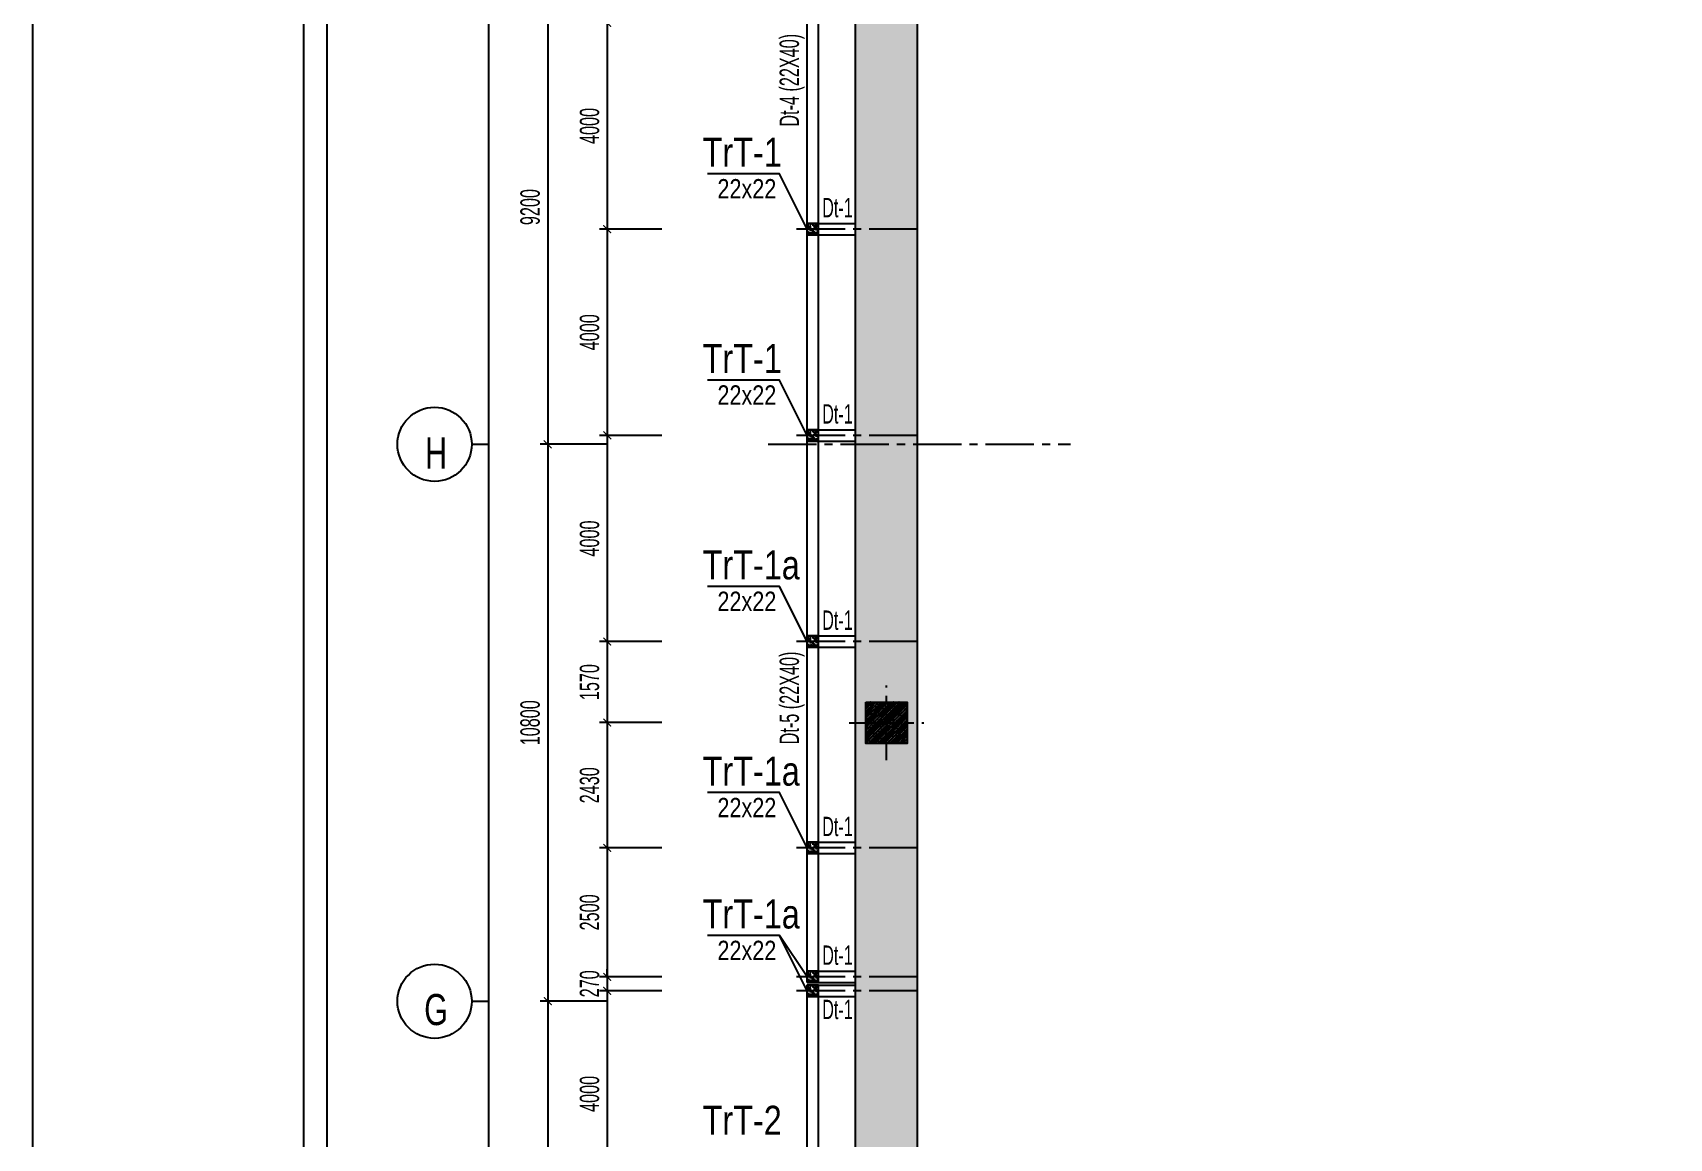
# Model space of a CAD drawing. Extents: x 195594 to 457145, y -254194 to -165094.
# Drawn here: x 195594 to 227324, y -207179 to -185741 of the extents above; entities that cross this region are included whole.
import ezdxf
from ezdxf.enums import TextEntityAlignment as Align

# ---------------------------------------------------------------- set-up
doc = ezdxf.new("R2010")
doc.units = 0
doc.header["$LTSCALE"] = 0.5
doc.header["$MEASUREMENT"] = 0
doc.linetypes.add('CENTER2', pattern=[1.125, 0.75, -0.125, 0.125, -0.125])
doc.layers.get('0').update_dxf_attribs({"linetype": 'CONTINUOUS'})
doc.layers.get('Defpoints').update_dxf_attribs({"linetype": 'CONTINUOUS'})
for name, color, linetype in [('CDC -TEXT KHUNG', 7, 'CONTINUOUS'), ('CDC-KHUNGTEN', 7, 'CONTINUOUS'), ('CDC.01.AXIS', 160, 'CENTER2'), ('CDC.02.DIM', 1, 'CONTINUOUS'), ('CDC.03.BORDER', 3, 'CONTINUOUS'), ('CDC.06.TEXT', 2, 'CONTINUOUS'), ('CDC.10.HATCH', 9, 'CONTINUOUS'), ('CDC.11.NOTE', 8, 'CONTINUOUS')]:
    doc.layers.add(name, color=color, linetype=linetype)
doc.layers.add('Tpl_Bound', color=1, linetype='CONTINUOUS', plot=False)
doc.styles.add('ARIAL', font='arial.ttf', dxfattribs={"width": 0.6})
doc.dimstyles.new('150', dxfattribs={"dimscale": 150, "dimtxt": 2.5, "dimasz": 1, "dimexe": 1, "dimexo": 0, "dimgap": 1, "dimtad": 1, "dimdec": 0, "dimdsep": 46, "dimtxsty": 'ARIAL', "dimblk": 'ARCHTICK', "dimcen": 1, "dimdle": 1, "dimclrd": 1, "dimclre": 1, "dimclrt": 2, "dimadec": 0, "dimazin": 0, "dimtfac": 0.00072, "dimtdec": 0, "dimtix": 1, "dimtmove": 2, "dimatfit": 3, "dimldrblk": 'ARCHTICK', "dimfxl": 1, "dimtolj": 1, "dimarcsym": 0})

# ---------------------------------------------------------------- blocks, each defined once
blk = doc.blocks.new('_ARCHTICK')
at = {"color": 0, "linetype": 'ByBlock', "const_width": 0.15}
blk.add_lwpolyline([(-0.5, -0.5), (0.5, 0.5)], dxfattribs=at)
blk = doc.blocks.new('*D195')
at = {"layer": 'CDC.02.DIM', "color": 1, "lineweight": -2, "transparency": 16777216}
for p, q in [((206733, -184522), (205430, -184522)), ((205580, -184372), (205580, -193872)), ((206733, -193722), (205430, -193722))]:
    blk.add_line(p, q, dxfattribs=at)
at = {"layer": 'Defpoints', "color": 0, "transparency": 16777216}
for p in [(206733, -184522), (205580, -193722), (206733, -193722)]:
    blk.add_point(p, dxfattribs=at)
at = {"layer": 'CDC.02.DIM', "color": 1, "lineweight": -2, "transparency": 16777216, "xscale": 150, "yscale": 150, "zscale": 150}
for p, rotation in [((205580, -184522), 90), ((205580, -193722), 270)]:
    blk.add_blockref('_ARCHTICK', p, dxfattribs=dict(at, rotation=rotation))
at = {"layer": 'CDC.02.DIM', "color": 2, "transparency": 16777216, "insert": (205239, -189122), "char_height": 375, "attachment_point": 5, "rotation": 90, "style": 'ARIAL'}
blk.add_mtext('\\A1;9200', dxfattribs=at)
blk = doc.blocks.new('*D196')
at = {"layer": 'CDC.02.DIM', "color": 1, "lineweight": -2, "transparency": 16777216}
for p, q in [((206733, -193722), (205430, -193722)), ((205580, -193572), (205580, -204672)), ((206733, -204522), (205430, -204522))]:
    blk.add_line(p, q, dxfattribs=at)
at = {"layer": 'Defpoints', "color": 0, "transparency": 16777216}
for p in [(206733, -193722), (205580, -204522), (206733, -204522)]:
    blk.add_point(p, dxfattribs=at)
at = {"layer": 'CDC.02.DIM', "color": 1, "lineweight": -2, "transparency": 16777216, "xscale": 150, "yscale": 150, "zscale": 150}
for p, rotation in [((205580, -193722), 90), ((205580, -204522), 270)]:
    blk.add_blockref('_ARCHTICK', p, dxfattribs=dict(at, rotation=rotation))
at = {"layer": 'CDC.02.DIM', "color": 2, "transparency": 16777216, "insert": (205239, -199122), "char_height": 375, "attachment_point": 5, "rotation": 90, "style": 'ARIAL'}
blk.add_mtext('\\A1;10800', dxfattribs=at)
blk = doc.blocks.new('*D197')
at = {"layer": 'CDC.02.DIM', "color": 1, "lineweight": -2, "transparency": 16777216}
for p, q in [((206733, -204522), (205430, -204522)), ((205580, -204372), (205580, -213072)), ((206733, -212922), (205430, -212922))]:
    blk.add_line(p, q, dxfattribs=at)
at = {"layer": 'Defpoints', "color": 0, "transparency": 16777216}
for p in [(206733, -204522), (205580, -212922), (206733, -212922)]:
    blk.add_point(p, dxfattribs=at)
at = {"layer": 'CDC.02.DIM', "color": 1, "lineweight": -2, "transparency": 16777216, "xscale": 150, "yscale": 150, "zscale": 150}
for p, rotation in [((205580, -204522), 90), ((205580, -212922), 270)]:
    blk.add_blockref('_ARCHTICK', p, dxfattribs=dict(at, rotation=rotation))
at = {"layer": 'CDC.02.DIM', "color": 2, "transparency": 16777216, "insert": (205239, -208722), "char_height": 375, "attachment_point": 5, "rotation": 90, "style": 'ARIAL'}
blk.add_mtext('\\A1;8400', dxfattribs=at)
blk = doc.blocks.new('*D200')
at = {"layer": 'CDC.02.DIM', "color": 1, "lineweight": -2, "transparency": 16777216}
for p, q in [((204428, -174472), (204428, -242872)), ((206733, -174622), (204278, -174622)), ((206733, -242722), (204278, -242722))]:
    blk.add_line(p, q, dxfattribs=at)
at = {"layer": 'Defpoints', "color": 0, "transparency": 16777216}
for p in [(206733, -174622), (204428, -242722), (206733, -242722)]:
    blk.add_point(p, dxfattribs=at)
at = {"layer": 'CDC.02.DIM', "color": 1, "lineweight": -2, "transparency": 16777216, "xscale": 150, "yscale": 150, "zscale": 150}
for p, rotation in [((204428, -174622), 90), ((204428, -242722), 270)]:
    blk.add_blockref('_ARCHTICK', p, dxfattribs=dict(at, rotation=rotation))
at = {"layer": 'CDC.02.DIM', "color": 2, "transparency": 16777216, "insert": (204086, -208672), "char_height": 375, "attachment_point": 5, "rotation": 90, "style": 'ARIAL'}
blk.add_mtext('\\A1;68100', dxfattribs=at)
blk = doc.blocks.new('*D256')
at = {"layer": 'CDC.02.DIM', "color": 1, "lineweight": -2, "transparency": 16777216}
for p, q in [((207789, -185549), (206583, -185549)), ((206733, -185399), (206733, -189699)), ((207789, -189549), (206583, -189549))]:
    blk.add_line(p, q, dxfattribs=at)
at = {"layer": 'Defpoints', "color": 0, "transparency": 16777216}
for p in [(207789, -185549), (206733, -189549), (207789, -189549)]:
    blk.add_point(p, dxfattribs=at)
at = {"layer": 'CDC.02.DIM', "color": 1, "lineweight": -2, "transparency": 16777216, "xscale": 150, "yscale": 150, "zscale": 150}
for p, rotation in [((206733, -185549), 90), ((206733, -189549), 270)]:
    blk.add_blockref('_ARCHTICK', p, dxfattribs=dict(at, rotation=rotation))
at = {"layer": 'CDC.02.DIM', "color": 2, "transparency": 16777216, "insert": (206391, -187549), "char_height": 375, "attachment_point": 5, "rotation": 90, "style": 'ARIAL'}
blk.add_mtext('\\A1;4000', dxfattribs=at)
blk = doc.blocks.new('*D257')
at = {"layer": 'CDC.02.DIM', "color": 1, "lineweight": -2, "transparency": 16777216}
for p, q in [((206733, -189399), (206733, -193699)), ((207789, -189549), (206583, -189549)), ((207789, -193549), (206583, -193549))]:
    blk.add_line(p, q, dxfattribs=at)
at = {"layer": 'Defpoints', "color": 0, "transparency": 16777216}
for p in [(207789, -189549), (206733, -193549), (207789, -193549)]:
    blk.add_point(p, dxfattribs=at)
at = {"layer": 'CDC.02.DIM', "color": 1, "lineweight": -2, "transparency": 16777216, "xscale": 150, "yscale": 150, "zscale": 150}
for p, rotation in [((206733, -189549), 90), ((206733, -193549), 270)]:
    blk.add_blockref('_ARCHTICK', p, dxfattribs=dict(at, rotation=rotation))
at = {"layer": 'CDC.02.DIM', "color": 2, "transparency": 16777216, "insert": (206391, -191549), "char_height": 375, "attachment_point": 5, "rotation": 90, "style": 'ARIAL'}
blk.add_mtext('\\A1;4000', dxfattribs=at)
blk = doc.blocks.new('*D258')
at = {"layer": 'CDC.02.DIM', "color": 1, "lineweight": -2, "transparency": 16777216}
for p, q in [((207789, -193549), (206583, -193549)), ((206733, -193399), (206733, -197699)), ((207789, -197549), (206583, -197549))]:
    blk.add_line(p, q, dxfattribs=at)
at = {"layer": 'Defpoints', "color": 0, "transparency": 16777216}
for p in [(207789, -193549), (206733, -197549), (207789, -197549)]:
    blk.add_point(p, dxfattribs=at)
at = {"layer": 'CDC.02.DIM', "color": 1, "lineweight": -2, "transparency": 16777216, "xscale": 150, "yscale": 150, "zscale": 150}
for p, rotation in [((206733, -193549), 90), ((206733, -197549), 270)]:
    blk.add_blockref('_ARCHTICK', p, dxfattribs=dict(at, rotation=rotation))
at = {"layer": 'CDC.02.DIM', "color": 2, "transparency": 16777216, "insert": (206391, -195549), "char_height": 375, "attachment_point": 5, "rotation": 90, "style": 'ARIAL'}
blk.add_mtext('\\A1;4000', dxfattribs=at)
blk = doc.blocks.new('*D259')
at = {"layer": 'CDC.02.DIM', "color": 1, "lineweight": -2, "transparency": 16777216}
for p, q in [((207789, -199119), (206583, -199119)), ((206733, -198969), (206733, -201699)), ((207789, -201549), (206583, -201549))]:
    blk.add_line(p, q, dxfattribs=at)
at = {"layer": 'Defpoints', "color": 0, "transparency": 16777216}
for p in [(207789, -199119), (206733, -201549), (207789, -201549)]:
    blk.add_point(p, dxfattribs=at)
at = {"layer": 'CDC.02.DIM', "color": 1, "lineweight": -2, "transparency": 16777216, "xscale": 150, "yscale": 150, "zscale": 150}
for p, rotation in [((206733, -199119), 90), ((206733, -201549), 270)]:
    blk.add_blockref('_ARCHTICK', p, dxfattribs=dict(at, rotation=rotation))
at = {"layer": 'CDC.02.DIM', "color": 2, "transparency": 16777216, "insert": (206391, -200334), "char_height": 375, "attachment_point": 5, "rotation": 90, "style": 'ARIAL'}
blk.add_mtext('\\A1;2430', dxfattribs=at)
blk = doc.blocks.new('*D260')
at = {"layer": 'CDC.02.DIM', "color": 1, "lineweight": -2, "transparency": 16777216}
for p, q in [((206733, -201399), (206733, -204199)), ((207789, -201549), (206583, -201549)), ((207789, -204049), (206583, -204049))]:
    blk.add_line(p, q, dxfattribs=at)
at = {"layer": 'Defpoints', "color": 0, "transparency": 16777216}
for p in [(207789, -201549), (206733, -204049), (207789, -204049)]:
    blk.add_point(p, dxfattribs=at)
at = {"layer": 'CDC.02.DIM', "color": 1, "lineweight": -2, "transparency": 16777216, "xscale": 150, "yscale": 150, "zscale": 150}
for p, rotation in [((206733, -201549), 90), ((206733, -204049), 270)]:
    blk.add_blockref('_ARCHTICK', p, dxfattribs=dict(at, rotation=rotation))
at = {"layer": 'CDC.02.DIM', "color": 2, "transparency": 16777216, "insert": (206391, -202799), "char_height": 375, "attachment_point": 5, "rotation": 90, "style": 'ARIAL'}
blk.add_mtext('\\A1;2500', dxfattribs=at)
blk = doc.blocks.new('*D261')
at = {"layer": 'CDC.02.DIM', "color": 1, "lineweight": -2, "transparency": 16777216}
for p, q in [((206733, -204049), (206733, -203899)), ((207789, -204049), (206583, -204049)), ((207789, -204319), (206583, -204319)), ((206733, -204049), (206733, -204319)), ((206733, -204319), (206733, -204469))]:
    blk.add_line(p, q, dxfattribs=at)
at = {"layer": 'Defpoints', "color": 0, "transparency": 16777216}
for p in [(206733, -204319), (207789, -204049), (207789, -204319)]:
    blk.add_point(p, dxfattribs=at)
at = {"layer": 'CDC.02.DIM', "color": 1, "lineweight": -2, "transparency": 16777216, "xscale": 150, "yscale": 150, "zscale": 150}
for p, rotation in [((206733, -204049), 270), ((206733, -204319), 90)]:
    blk.add_blockref('_ARCHTICK', p, dxfattribs=dict(at, rotation=rotation))
at = {"layer": 'CDC.02.DIM', "color": 2, "transparency": 16777216, "insert": (206391, -204184), "char_height": 375, "attachment_point": 5, "rotation": 90, "style": 'ARIAL'}
blk.add_mtext('\\A1;270', dxfattribs=at)
blk = doc.blocks.new('*D262')
at = {"layer": 'CDC.02.DIM', "color": 1, "lineweight": -2, "transparency": 16777216}
for p, q in [((207789, -204319), (206583, -204319)), ((206733, -204169), (206733, -208469)), ((207789, -208319), (206583, -208319))]:
    blk.add_line(p, q, dxfattribs=at)
at = {"layer": 'Defpoints', "color": 0, "transparency": 16777216}
for p in [(207789, -204319), (206733, -208319), (207789, -208319)]:
    blk.add_point(p, dxfattribs=at)
at = {"layer": 'CDC.02.DIM', "color": 1, "lineweight": -2, "transparency": 16777216, "xscale": 150, "yscale": 150, "zscale": 150}
for p, rotation in [((206733, -204319), 90), ((206733, -208319), 270)]:
    blk.add_blockref('_ARCHTICK', p, dxfattribs=dict(at, rotation=rotation))
at = {"layer": 'CDC.02.DIM', "color": 2, "transparency": 16777216, "insert": (206391, -206319), "char_height": 375, "attachment_point": 5, "rotation": 90, "style": 'ARIAL'}
blk.add_mtext('\\A1;4000', dxfattribs=at)
blk = doc.blocks.new('*D284')
at = {"layer": 'CDC.02.DIM', "color": 1, "lineweight": -2, "transparency": 16777216}
for p, q in [((207789, -197549), (206583, -197549)), ((206733, -197399), (206733, -199269)), ((207789, -199119), (206583, -199119))]:
    blk.add_line(p, q, dxfattribs=at)
at = {"layer": 'Defpoints', "color": 0, "transparency": 16777216}
for p in [(207789, -197549), (206733, -199119), (207789, -199119)]:
    blk.add_point(p, dxfattribs=at)
at = {"layer": 'CDC.02.DIM', "color": 1, "lineweight": -2, "transparency": 16777216, "xscale": 150, "yscale": 150, "zscale": 150}
for p, rotation in [((206733, -197549), 90), ((206733, -199119), 270)]:
    blk.add_blockref('_ARCHTICK', p, dxfattribs=dict(at, rotation=rotation))
at = {"layer": 'CDC.02.DIM', "color": 2, "transparency": 16777216, "insert": (206391, -198334), "char_height": 375, "attachment_point": 5, "rotation": 90, "style": 'ARIAL'}
blk.add_mtext('\\A1;1570', dxfattribs=at)
blk = doc.blocks.new('Khung tên chuẩn')
at = {"layer": 'CDC-KHUNGTEN'}
blk.add_lwpolyline([(30654, -246309), (30654, -189709), (-40446, -189709), (-40446, -246309)], close=True, dxfattribs=at)
at = {"layer": 'CDC.10.HATCH', "color": 8}
blk.add_lwpolyline([(-40746, -246609), (38754, -246609), (38754, -189409), (-40746, -189409)], close=True, dxfattribs=at)
at = {"layer": 'Defpoints', "color": 1}
blk.add_lwpolyline([(-44246, -247709), (-44246, -188309), (39854, -188309), (39854, -247709), (-44246, -247709)], close=True, dxfattribs=at)

msp = doc.modelspace()

# ---------------------------------------------------------------- hatches: boundary and pattern name
at = {"layer": 'CDC.10.HATCH'}
h = msp.add_hatch(dxfattribs=at)
h.set_pattern_fill('SACNCR', color=256, scale=3000, style=0)
h.set_pattern_definition([(45, (-129959.83, -226413.84), (-198.87378, 198.87378), []), (45, (-129760.96, -226413.84), (-198.87378, 198.87378), [0, -281.25])])
h.paths.add_polyline_path([(276349.4, -175822), (276349.4, -223122), (266049.9, -223122), (266049.9, -212322), (223047.4, -212322), (223047.4, -223122), (218449.9, -223122), (212749.4, -223122), (212749.4, -175822)], flags=16)
h.paths.add_polyline_path([(276549.4, -199522), (276549.4, -198722), (277349.4, -198722), (277349.4, -199522)])
h.paths.add_polyline_path([(276799.4, -184522), (277099.4, -184522), (277099.4, -184822), (276799.4, -184822)])
h.paths.add_polyline_path([(229481, -212322), (229481, -213522), (229959.4, -213522), (229959.4, -212322), (230249.4, -212322), (230249.4, -213522), (264849.9, -213522), (264849.9, -223122), (264148.9, -223122), (264148.9, -224322), (277549.4, -224322), (277549.4, -174622), (211549.4, -174622), (211549.4, -224322), (224949.9, -224322), (224949.9, -223122), (224247.4, -223122), (224247.4, -213522), (229216, -213522), (229216, -212322)])
h = msp.add_hatch(dxfattribs=at)
h.set_pattern_fill('1BETONG2-BOP', color=256, scale=20, style=0, pattern_type=2)
h.set_pattern_definition([(50, (-129249.44, -193180.3), (143.452037, -12.550427), [15, -165]), (355, (-129249.44, -193180.3), (-27.750267, 150.438427), [12, -132]), (100.4514, (-129237.48, -193181.35), (115.701876, 137.88791), [12.74804, -140.22842]), (46.1842, (-129249.44, -193140.3), (213.44821, -33.1038), [22.5, -247.5]), (96.6356, (-129231.65, -193143.06), (186.93254, 194.82357), [19.12206, -210.3426]), (351.1842, (-129249.44, -193140.3), (186.93239, 194.82372), [18, -198]), (21, (-129229.44, -193150.3), (119.38141, -80.52378), [15, -165]), (226, (-129229.44, -193150.3), (134.376424, -73.10796), [12, -132]), (71.4514, (-129219.49, -193157.01), (168.044526, 64.5061), [12.74804, -140.22842]), (67.5, (-129249.44, -193180.304), (-31.183237, 58.874892), [0, -130.4, 0, -134, 0, -132.5]), (4.5, (-129249.44, -193180.304), (56.670185, 76.020638), [0, -76.4, 0, -127.4, 0, -50.5]), (327.5, (-129294.04, -193180.304), (106.764487, -4.510974), [0, -50, 0, -156, 0, -207]), (317.5, (-129314.04, -193180.3), (116.637234, 20.020996), [0, -65, 0, -103.6, 0, -147]), (315, (-129249.44, -193180.3), (60.104076, 60.104076), []), (315, (-129249.44, -193155.8), (60.104076, 60.104076), [])])
h.paths.add_polyline_path([(210831.5, -189439), (210611.5, -189439), (210611.5, -189659), (210831.5, -189659)])
h = msp.add_hatch(dxfattribs=at)
h.set_pattern_fill('1BETONG2-BOP', color=256, scale=20, style=0, pattern_type=2)
h.set_pattern_definition([(50, (-129249.44, -197180.3), (143.452037, -12.550427), [15, -165]), (355, (-129249.44, -197180.3), (-27.750267, 150.438427), [12, -132]), (100.4514, (-129237.48, -197181.35), (115.701876, 137.88791), [12.74804, -140.22842]), (46.1842, (-129249.44, -197140.3), (213.44821, -33.1038), [22.5, -247.5]), (96.6356, (-129231.65, -197143.06), (186.93254, 194.82357), [19.12206, -210.3426]), (351.1842, (-129249.44, -197140.3), (186.93239, 194.82372), [18, -198]), (21, (-129229.44, -197150.3), (119.38141, -80.52378), [15, -165]), (226, (-129229.44, -197150.3), (134.376424, -73.10796), [12, -132]), (71.4514, (-129219.49, -197157.01), (168.044526, 64.5061), [12.74804, -140.22842]), (67.5, (-129249.44, -197180.304), (-31.183237, 58.874892), [0, -130.4, 0, -134, 0, -132.5]), (4.5, (-129249.44, -197180.304), (56.670185, 76.020638), [0, -76.4, 0, -127.4, 0, -50.5]), (327.5, (-129294.04, -197180.304), (106.764487, -4.510974), [0, -50, 0, -156, 0, -207]), (317.5, (-129314.04, -197180.3), (116.637234, 20.020996), [0, -65, 0, -103.6, 0, -147]), (315, (-129249.44, -197180.3), (60.104076, 60.104076), []), (315, (-129249.44, -197155.8), (60.104076, 60.104076), [])])
h.paths.add_polyline_path([(210831.5, -193439), (210611.5, -193439), (210611.5, -193659), (210831.5, -193659)])
h = msp.add_hatch(dxfattribs=at)
h.set_pattern_fill('1BETONG2-BOP', color=256, scale=20, style=0, pattern_type=2)
h.set_pattern_definition([(50, (-129249.44, -201180.3), (143.452037, -12.550427), [15, -165]), (355, (-129249.44, -201180.3), (-27.750267, 150.438427), [12, -132]), (100.4514, (-129237.48, -201181.35), (115.701876, 137.88791), [12.74804, -140.22842]), (46.1842, (-129249.44, -201140.3), (213.44821, -33.1038), [22.5, -247.5]), (96.6356, (-129231.65, -201143.06), (186.93254, 194.82357), [19.12206, -210.3426]), (351.1842, (-129249.44, -201140.3), (186.93239, 194.82372), [18, -198]), (21, (-129229.44, -201150.3), (119.38141, -80.52378), [15, -165]), (226, (-129229.44, -201150.3), (134.376424, -73.10796), [12, -132]), (71.4514, (-129219.49, -201157.01), (168.044526, 64.5061), [12.74804, -140.22842]), (67.5, (-129249.44, -201180.304), (-31.183237, 58.874892), [0, -130.4, 0, -134, 0, -132.5]), (4.5, (-129249.44, -201180.304), (56.670185, 76.020638), [0, -76.4, 0, -127.4, 0, -50.5]), (327.5, (-129294.04, -201180.304), (106.764487, -4.510974), [0, -50, 0, -156, 0, -207]), (317.5, (-129314.04, -201180.3), (116.637234, 20.020996), [0, -65, 0, -103.6, 0, -147]), (315, (-129249.44, -201180.3), (60.104076, 60.104076), []), (315, (-129249.44, -201155.8), (60.104076, 60.104076), [])])
h.paths.add_polyline_path([(210831.5, -197439), (210611.5, -197439), (210611.5, -197659), (210831.5, -197659)])
h = msp.add_hatch(dxfattribs=at)
h.set_pattern_fill('1BETONG2-BOP', color=256, scale=10, angle=90, style=0, pattern_type=2)
h.set_pattern_definition([(140, (-127756.355, -227742.043), (6.275213, 71.726018), [7.5, -82.5]), (85, (-127756.355, -227742.04), (-75.219213, -13.875133), [6, -66]), (190.4514, (-127755.83, -227736.066), (-68.943954, 57.850938), [6.374019, -70.114211]), (136.1842, (-127776.355, -227742.04), (16.551901, 106.724105), [11.25, -123.75]), (186.6356, (-127774.98, -227733.15), (-97.411787, 93.46627), [9.56103, -105.1713]), (81.1842, (-127776.36, -227742.04), (-97.41186, 93.466195), [9, -99]), (111, (-127771.355, -227732.043), (40.261889, 59.690705), [7.5, -82.5]), (316, (-127771.355, -227732.04), (36.553981, 67.188212), [6, -66]), (161.4514, (-127768, -227727.07), (-32.25305, 84.022263), [6.374019, -70.114211]), (157.5, (-127756.355, -227742.043), (-29.4374462, -15.5916183), [0, -65.2, 0, -67, 0, -66.25]), (94.5, (-127756.355, -227742.043), (-38.010319, 28.3350924), [0, -38.2, 0, -63.7, 0, -25.25]), (57.5, (-127756.355, -227764.343), (2.2554872, 53.3822436), [0, -25, 0, -78, 0, -103.5]), (47.5, (-127756.355, -227774.343), (-10.010498, 58.318617), [0, -32.5, 0, -51.8, 0, -73.5]), (45, (-127756.355, -227742.043), (-30.052038, 30.052038), []), (45, (-127768.605, -227742.043), (-30.052038, 30.052038), [])])
h.paths.add_polyline_path([(212149.4, -198722), (211749.4, -198722), (211749.4, -199122), (212149.4, -199122)])
h.paths.add_polyline_path([(212549.4, -198722), (212149.4, -198722), (212149.4, -199122), (212549.4, -199122)])
h.paths.add_polyline_path([(212549.4, -199122), (212149.4, -199122), (212149.4, -199522), (212549.4, -199522)])
h.paths.add_polyline_path([(212149.4, -199122), (211749.4, -199122), (211749.4, -199522), (212149.4, -199522)])
h = msp.add_hatch(dxfattribs=at)
h.set_pattern_fill('1BETONG2-BOP', color=256, scale=20, style=0, pattern_type=2)
h.set_pattern_definition([(50, (-129249.44, -205180.3), (143.452037, -12.550427), [15, -165]), (355, (-129249.44, -205180.3), (-27.750267, 150.438427), [12, -132]), (100.4514, (-129237.48, -205181.35), (115.701876, 137.88791), [12.74804, -140.22842]), (46.1842, (-129249.44, -205140.3), (213.44821, -33.1038), [22.5, -247.5]), (96.6356, (-129231.65, -205143.06), (186.93254, 194.82357), [19.12206, -210.3426]), (351.1842, (-129249.44, -205140.3), (186.93239, 194.82372), [18, -198]), (21, (-129229.44, -205150.3), (119.38141, -80.52378), [15, -165]), (226, (-129229.44, -205150.3), (134.376424, -73.10796), [12, -132]), (71.4514, (-129219.49, -205157.01), (168.044526, 64.5061), [12.74804, -140.22842]), (67.5, (-129249.44, -205180.304), (-31.183237, 58.874892), [0, -130.4, 0, -134, 0, -132.5]), (4.5, (-129249.44, -205180.304), (56.670185, 76.020638), [0, -76.4, 0, -127.4, 0, -50.5]), (327.5, (-129294.04, -205180.304), (106.764487, -4.510974), [0, -50, 0, -156, 0, -207]), (317.5, (-129314.04, -205180.3), (116.637234, 20.020996), [0, -65, 0, -103.6, 0, -147]), (315, (-129249.44, -205180.3), (60.104076, 60.104076), []), (315, (-129249.44, -205155.8), (60.104076, 60.104076), [])])
h.paths.add_polyline_path([(210831.5, -201439), (210611.5, -201439), (210611.5, -201659), (210831.5, -201659)])
h = msp.add_hatch(dxfattribs=at)
h.set_pattern_fill('1BETONG2-BOP', color=256, scale=20, style=0, pattern_type=2)
h.set_pattern_definition([(50, (-129249.44, -207680.3), (143.452037, -12.550427), [15, -165]), (355, (-129249.44, -207680.3), (-27.750267, 150.438427), [12, -132]), (100.4514, (-129237.48, -207681.35), (115.701876, 137.88791), [12.74804, -140.22842]), (46.1842, (-129249.44, -207640.3), (213.44821, -33.1038), [22.5, -247.5]), (96.6356, (-129231.65, -207643.06), (186.93254, 194.82357), [19.12206, -210.3426]), (351.1842, (-129249.44, -207640.3), (186.93239, 194.82372), [18, -198]), (21, (-129229.44, -207650.3), (119.38141, -80.52378), [15, -165]), (226, (-129229.44, -207650.3), (134.376424, -73.10796), [12, -132]), (71.4514, (-129219.49, -207657.01), (168.044526, 64.5061), [12.74804, -140.22842]), (67.5, (-129249.44, -207680.304), (-31.183237, 58.874892), [0, -130.4, 0, -134, 0, -132.5]), (4.5, (-129249.44, -207680.304), (56.670185, 76.020638), [0, -76.4, 0, -127.4, 0, -50.5]), (327.5, (-129294.04, -207680.304), (106.764487, -4.510974), [0, -50, 0, -156, 0, -207]), (317.5, (-129314.04, -207680.3), (116.637234, 20.020996), [0, -65, 0, -103.6, 0, -147]), (315, (-129249.44, -207680.3), (60.104076, 60.104076), []), (315, (-129249.44, -207655.8), (60.104076, 60.104076), [])])
h.paths.add_polyline_path([(210831.5, -203939), (210611.5, -203939), (210611.5, -204159), (210831.5, -204159)])
h = msp.add_hatch(dxfattribs=at)
h.set_pattern_fill('1BETONG2-BOP', color=256, scale=20, style=0, pattern_type=2)
h.set_pattern_definition([(50, (-129249.44, -207950.3), (143.452037, -12.550427), [15, -165]), (355, (-129249.44, -207950.3), (-27.750267, 150.438427), [12, -132]), (100.4514, (-129237.48, -207951.35), (115.701876, 137.88791), [12.74804, -140.22842]), (46.1842, (-129249.44, -207910.3), (213.44821, -33.1038), [22.5, -247.5]), (96.6356, (-129231.65, -207913.06), (186.93254, 194.82357), [19.12206, -210.3426]), (351.1842, (-129249.44, -207910.3), (186.93239, 194.82372), [18, -198]), (21, (-129229.44, -207920.3), (119.38141, -80.52378), [15, -165]), (226, (-129229.44, -207920.3), (134.376424, -73.10796), [12, -132]), (71.4514, (-129219.49, -207927.01), (168.044526, 64.5061), [12.74804, -140.22842]), (67.5, (-129249.44, -207950.304), (-31.183237, 58.874892), [0, -130.4, 0, -134, 0, -132.5]), (4.5, (-129249.44, -207950.304), (56.670185, 76.020638), [0, -76.4, 0, -127.4, 0, -50.5]), (327.5, (-129294.04, -207950.304), (106.764487, -4.510974), [0, -50, 0, -156, 0, -207]), (317.5, (-129314.04, -207950.3), (116.637234, 20.020996), [0, -65, 0, -103.6, 0, -147]), (315, (-129249.44, -207950.3), (60.104076, 60.104076), []), (315, (-129249.44, -207925.8), (60.104076, 60.104076), [])])
h.paths.add_polyline_path([(210831.5, -204209), (210611.5, -204209), (210611.5, -204429), (210831.5, -204429)])

# ---------------------------------------------------------------- linework, layer by layer
at = {"layer": 'CDC.01.AXIS', "ltscale": 2500}
for p, q in [((212749.4, -228723), (212749.4, -174322.5)), ((212749.4, -189549), (210389.3, -189549)), ((212749.4, -193549), (210389.3, -193549)), ((209850.4, -193722), (215717.5, -193722)), ((212749.4, -197549), (210389.3, -197549)), ((212149.4, -199846.6), (212149.4, -198397.4)), ((211424.8, -199122), (212874, -199122)), ((212749.4, -201549), (210389.3, -201549)), ((212749.4, -204049), (210389.3, -204049)), ((212749.4, -204319), (210389.3, -204319))]:
    msp.add_line(p, q, dxfattribs=at)
at = {"layer": 'CDC.03.BORDER'}
for p, q in [((210611.5, -204159), (210611.5, -173439)), ((210611.5, -189439), (210831.5, -189439)), ((210831.5, -189439), (211549.4, -189439)), ((210831.5, -189659), (211549.4, -189659)), ((210611.5, -193439), (210831.5, -193439)), ((210831.5, -193439), (211549.4, -193439)), ((210831.5, -193659), (211549.4, -193659)), ((210611.5, -197439), (210831.5, -197439)), ((210831.5, -197439), (211549.4, -197439)), ((210831.5, -197659), (211549.4, -197659)), ((210611.5, -201439), (210831.5, -201439)), ((210831.5, -201439), (211549.4, -201439)), ((210831.5, -201659), (211549.4, -201659)), ((210611.5, -203939), (210831.5, -203939)), ((210831.5, -203939), (211549.4, -203939)), ((210611.5, -224102), (210611.5, -204209)), ((210611.5, -204209), (210831.5, -204209)), ((210831.5, -204159), (211549.4, -204159)), ((210831.5, -204209), (211549.4, -204209)), ((210831.5, -204429), (211549.4, -204429))]:
    msp.add_line(p, q, dxfattribs=at)
for points in [[(210831.5, -204159), (210831.5, -174842)], [(211749.4, -198722), (212549.4, -198722), (212549.4, -199522), (211749.4, -199522), (211749.4, -198722)], [(210831.5, -224102), (210831.5, -204209)]]:
    msp.add_lwpolyline(points, dxfattribs=at)
for points in [[(210611.5, -189659), (210831.5, -189659), (210831.5, -189439), (210611.5, -189439)], [(210611.5, -193659), (210831.5, -193659), (210831.5, -193439), (210611.5, -193439)], [(210611.5, -197659), (210831.5, -197659), (210831.5, -197439), (210611.5, -197439)], [(210611.5, -201659), (210831.5, -201659), (210831.5, -201439), (210611.5, -201439)], [(210611.5, -204159), (210831.5, -204159), (210831.5, -203939), (210611.5, -203939)], [(210611.5, -204429), (210831.5, -204429), (210831.5, -204209), (210611.5, -204209)]]:
    msp.add_lwpolyline(points, close=True, dxfattribs=at)
at = {"layer": 'CDC.10.HATCH'}
for points in [[(211549.4, -224322), (211549.4, -174622), (277549.4, -174622), (277549.4, -224322), (265949.9, -224322)], [(218449.9, -223122), (212749.4, -223122), (212749.4, -175822), (276349.4, -175822), (276349.4, -223122), (266049.9, -223122), (266049.9, -212322), (223047.4, -212322), (223047.4, -223122), (218449.9, -223122)]]:
    msp.add_lwpolyline(points, dxfattribs=at)
at = {"layer": 'CDC.11.NOTE'}
for p, q in [((204104.7, -193722), (204427.8, -193722)), ((204104.7, -204522), (204427.8, -204522))]:
    msp.add_line(p, q, dxfattribs=at)
for points in [[(210611.5, -189549), (210074.8, -188477.3), (208677.9, -188477.3)], [(210611.5, -193549), (210074.8, -192477.3), (208677.9, -192477.3)], [(210611.5, -197549), (210074.8, -196477.3), (208677.9, -196477.3)], [(210611.5, -201549), (210074.8, -200477.3), (208677.9, -200477.3)], [(210611.5, -204319), (210074.8, -203247.3), (208677.9, -203247.3)], [(210611.5, -204049), (210074.8, -203247.3), (208677.9, -203247.3)]]:
    msp.add_lwpolyline(points, dxfattribs=at)
for centre in [(203385.4, -193722), (203385.4, -204522)]:
    msp.add_circle(centre, 719.3, dxfattribs=at)
at = {"layer": 'Tpl_Bound', "color": 1}
msp.add_lwpolyline([(195594.3, -254193.8), (195594.3, -165093.8), (321744.3, -165093.8), (321744.3, -254193.8)], close=True, dxfattribs=at)

# ---------------------------------------------------------------- block references
at = {"layer": 'CDC -TEXT KHUNG', "color": 7, "xscale": 1.500000000771252, "yscale": 1.500000000771252, "zscale": 1.500000000771252}
msp.add_blockref('Khung tên chuẩn', (261963.1, 117369.1), dxfattribs=at)

# ---------------------------------------------------------------- texts
at = {"layer": 'CDC.06.TEXT', "style": 'ARIAL', "width": 0.6}
for s, p in [('Dt-4 (22X40)', (210262.9, -187562.6)), ('Dt-5 (22X40)', (210262.9, -199540.7))]:
    msp.add_text(s, height=375, rotation=90, dxfattribs=at).set_placement(p, align=Align.MIDDLE_LEFT)
at = {"layer": 'CDC.06.TEXT', "style": 'ARIAL'}
for s, height, width, p in [('TrT-1', 562.5, 0.8, (208580.8, -188060.1)), ('Dt-1', 375, 0.6, (210900.8, -189132.4)), ('TrT-1', 562.5, 0.8, (208580.8, -192060.1)), ('Dt-1', 375, 0.6, (210900.8, -193132.4)), ('TrT-1a', 562.5, 0.8, (208580.8, -196060.1)), ('Dt-1', 375, 0.6, (210900.8, -197132.4)), ('TrT-1a', 562.5, 0.8, (208580.8, -200060.1)), ('Dt-1', 375, 0.6, (210900.8, -201132.4)), ('TrT-1a', 562.5, 0.8, (208580.8, -202830.1)), ('Dt-1', 375, 0.6, (210900.8, -203628.2)), ('Dt-1', 375, 0.6, (210900.8, -204680.4)), ('TrT-2', 562.5, 0.8, (208580.8, -206830.1))]:
    msp.add_text(s, height=height, dxfattribs=dict(at, width=width)).set_placement(p, align=Align.MIDDLE_LEFT)
at = {"layer": 'CDC.06.TEXT', "style": 'ARIAL', "width": 0.8}
for p in [(209440.5, -188766.3), (209440.5, -192766.3), (209440.5, -196766.3), (209440.5, -200766.3), (209440.5, -203536.3)]:
    msp.add_text('22x22', height=375, dxfattribs=at).set_placement(p, align=Align.MIDDLE_CENTER)
at = {"layer": 'CDC.06.TEXT', "char_height": 602.851, "width": 560.217, "attachment_point": 8, "line_spacing_factor": 0.938532}
for s, insert in [('{\\fArial|b0|i0|c0|p34;\\W0.7;H}', (203413.9, -194193)), ('{\\fArial|b0|i0|c0|p34;\\W0.7;G}', (203413.9, -204993))]:
    msp.add_mtext(s, dxfattribs=dict(at, insert=insert))

# ---------------------------------------------------------------- dimensions: what is measured, and where the dimension line sits
at = {"layer": 'CDC.02.DIM'}
for base, p1, p2, picture, middle in [((204427.8, -242722), (206732.8, -174622), (206732.8, -242722), '*D200', (204086.3, -208672)), ((205580.3, -193722), (206732.8, -184522), (206732.8, -193722), '*D195', (205238.9, -189122)), ((206732.8, -189549), (207788.7, -185549), (207788.7, -189549), '*D256', (206391.4, -187549)), ((206732.8, -193549), (207788.7, -189549), (207788.7, -193549), '*D257', (206391.4, -191549)), ((206732.8, -197549), (207788.7, -193549), (207788.7, -197549), '*D258', (206391.4, -195549)), ((205580.3, -204522), (206732.8, -193722), (206732.8, -204522), '*D196', (205238.9, -199122)), ((206732.8, -199119), (207788.7, -197549), (207788.7, -199119), '*D284', (206391.4, -198334)), ((206732.8, -201549), (207788.7, -199119), (207788.7, -201549), '*D259', (206391.2, -200334)), ((206732.8, -204049), (207788.7, -201549), (207788.7, -204049), '*D260', (206391.4, -202799)), ((206732.8, -204319), (207788.7, -204049), (207788.7, -204319), '*D261', (206391.4, -204184)), ((206732.8, -208319), (207788.7, -204319), (207788.7, -208319), '*D262', (206391.4, -206319)), ((205580.3, -212922), (206732.8, -204522), (206732.8, -212922), '*D197', (205238.9, -208722))]:
    dim = msp.add_linear_dim(base=base, p1=p1, p2=p2, angle=90, dimstyle='150', dxfattribs=at)
    dim.commit()
    dim.dimension.update_dxf_attribs({"geometry": picture, "text_midpoint": middle})

doc.saveas('drawing.dxf')
